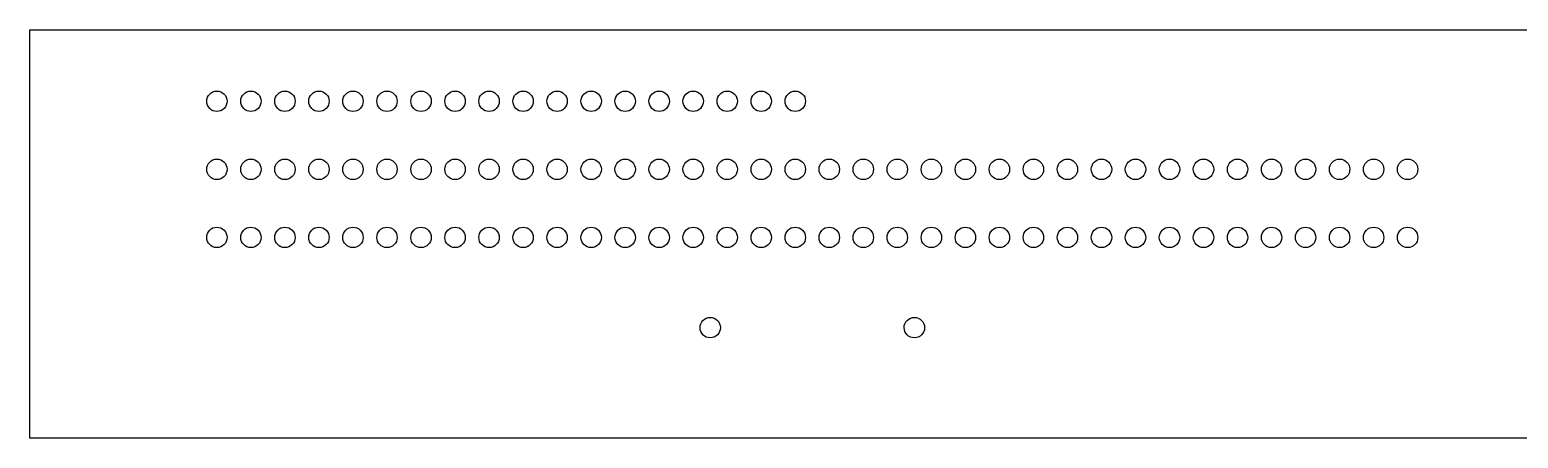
# Model space of a CAD drawing. Extents: x 0 to 900, y 0 to 120.
# Drawn here: x 0 to 437.5, y 0 to 120 of the extents above; entities that cross this region are included whole.
import ezdxf

# ---------------------------------------------------------------- set-up
doc = ezdxf.new("R2010")
doc.units = 0
doc.layers.add('Layer_1', color=7, linetype='CONTINUOUS')

msp = doc.modelspace()

# ---------------------------------------------------------------- linework, layer by layer
at = {"layer": 'Layer_1', "color": 7}
for points in [[(0.000008, 120.000003), (899.999986, 120.000003), (899.999986, 0.000006), (0.000008, 0.000006), (0.000008, 120.000003)], [(57.999997, 98.999991), (57.999997, 98.999991)], [(67.999999, 98.999991), (67.999999, 98.999991)], [(78.000005, 98.999991), (78.000005, 98.999991)], [(87.999996, 98.999991), (87.999996, 98.999991)], [(98.000007, 98.999991), (98.000007, 98.999991)], [(107.999998, 98.999991), (107.999998, 98.999991)], [(118.00001, 98.999991), (118.00001, 98.999991)], [(128.000001, 98.999991), (128.000001, 98.999991)], [(138.000012, 98.999991), (138.000012, 98.999991)], [(148.000003, 98.999991), (148.000003, 98.999991)], [(158.000014, 98.999991), (158.000014, 98.999991)], [(168.000005, 98.999991), (168.000005, 98.999991)], [(178.000017, 98.999991), (178.000017, 98.999991)], [(188.000008, 98.999991), (188.000008, 98.999991)], [(198.000019, 98.999991), (198.000019, 98.999991)], [(208.00001, 98.999991), (208.00001, 98.999991)], [(218.000021, 98.999991), (218.000021, 98.999991)], [(228.000029, 98.999991), (228.000029, 98.999991)], [(57.999997, 78.999989), (57.999997, 78.999989)], [(67.999999, 78.999989), (67.999999, 78.999989)], [(78.000005, 78.999989), (78.000005, 78.999989)], [(87.999996, 78.999989), (87.999996, 78.999989)], [(98.000007, 78.999989), (98.000007, 78.999989)], [(107.999998, 78.999989), (107.999998, 78.999989)], [(118.00001, 78.999989), (118.00001, 78.999989)], [(128.000001, 78.999989), (128.000001, 78.999989)], [(138.000012, 78.999989), (138.000012, 78.999989)], [(148.000003, 78.999989), (148.000003, 78.999989)], [(158.000014, 78.999989), (158.000014, 78.999989)], [(168.000005, 78.999989), (168.000005, 78.999989)], [(178.000017, 78.999989), (178.000017, 78.999989)], [(188.000008, 78.999989), (188.000008, 78.999989)], [(198.000019, 78.999989), (198.000019, 78.999989)], [(208.00001, 78.999989), (208.00001, 78.999989)], [(218.000021, 78.999989), (218.000021, 78.999989)], [(228.000029, 78.999989), (228.000029, 78.999989)], [(238.00004, 78.999989), (238.00004, 78.999989)], [(248.000049, 78.999989), (248.000049, 78.999989)], [(258.000043, 78.999989), (258.000043, 78.999989)], [(268.000051, 78.999989), (268.000051, 78.999989)], [(278.000045, 78.999989), (278.000045, 78.999989)], [(288.000045, 78.999989), (288.000045, 78.999989)], [(298.000053, 78.999989), (298.000053, 78.999989)], [(308.000061, 78.999989), (308.000061, 78.999989)], [(318.00007, 78.999989), (318.00007, 78.999989)], [(328.000078, 78.999989), (328.000078, 78.999989)], [(338.000058, 78.999989), (338.000058, 78.999989)], [(348.000066, 78.999989), (348.000066, 78.999989)], [(358.000046, 78.999989), (358.000046, 78.999989)], [(368.000054, 78.999989), (368.000054, 78.999989)], [(378.000062, 78.999989), (378.000062, 78.999989)], [(388.000071, 78.999989), (388.000071, 78.999989)], [(398.000079, 78.999989), (398.000079, 78.999989)], [(408.000087, 78.999989), (408.000087, 78.999989)], [(57.999997, 58.999987), (57.999997, 58.999987)], [(67.999999, 58.999987), (67.999999, 58.999987)], [(78.000005, 58.999987), (78.000005, 58.999987)], [(87.999996, 58.999987), (87.999996, 58.999987)], [(98.000007, 58.999987), (98.000007, 58.999987)], [(107.999998, 58.999987), (107.999998, 58.999987)], [(118.00001, 58.999987), (118.00001, 58.999987)], [(128.000001, 58.999987), (128.000001, 58.999987)], [(138.000012, 58.999987), (138.000012, 58.999987)], [(148.000003, 58.999987), (148.000003, 58.999987)], [(158.000014, 58.999987), (158.000014, 58.999987)], [(168.000005, 58.999987), (168.000005, 58.999987)], [(178.000017, 58.999987), (178.000017, 58.999987)], [(188.000008, 58.999987), (188.000008, 58.999987)], [(198.000019, 58.999987), (198.000019, 58.999987)], [(208.00001, 58.999987), (208.00001, 58.999987)], [(218.000021, 58.999987), (218.000021, 58.999987)], [(228.000029, 58.999987), (228.000029, 58.999987)], [(238.00004, 58.999987), (238.00004, 58.999987)], [(248.000049, 58.999987), (248.000049, 58.999987)], [(258.000043, 58.999987), (258.000043, 58.999987)], [(268.000051, 58.999987), (268.000051, 58.999987)], [(278.000045, 58.999987), (278.000045, 58.999987)], [(288.000045, 58.999987), (288.000045, 58.999987)], [(298.000053, 58.999987), (298.000053, 58.999987)], [(308.000061, 58.999987), (308.000061, 58.999987)], [(318.00007, 58.999987), (318.00007, 58.999987)], [(328.000078, 58.999987), (328.000078, 58.999987)], [(338.000058, 58.999987), (338.000058, 58.999987)], [(348.000066, 58.999987), (348.000066, 58.999987)], [(358.000046, 58.999987), (358.000046, 58.999987)], [(368.000054, 58.999987), (368.000054, 58.999987)], [(378.000062, 58.999987), (378.000062, 58.999987)], [(388.000071, 58.999987), (388.000071, 58.999987)], [(398.000079, 58.999987), (398.000079, 58.999987)], [(408.000087, 58.999987), (408.000087, 58.999987)], [(202.999989, 32.494282), (202.999989, 32.494282)], [(262.999996, 32.494282), (262.999996, 32.494282)]]:
    msp.add_lwpolyline(points, close=True, dxfattribs=at)
for points in [[(51.999998, 98.999991), (51.999998, 100.656845), (53.343143, 101.999991), (54.999997, 101.999991)], [(54.999997, 101.999991), (56.656851, 101.999991), (57.999997, 100.656845), (57.999997, 98.999991)], [(62, 98.999991), (62, 100.656845), (63.343146, 101.999991), (65, 101.999991)], [(65, 101.999991), (66.656854, 101.999991), (67.999999, 100.656845), (67.999999, 98.999991)], [(72.000006, 98.999991), (72.000006, 100.656845), (73.343151, 101.999991), (75.000005, 101.999991)], [(75.000005, 101.999991), (76.656859, 101.999991), (78.000005, 100.656845), (78.000005, 98.999991)], [(81.999997, 98.999991), (81.999997, 100.656845), (83.343143, 101.999991), (84.999997, 101.999991)], [(84.999997, 101.999991), (86.65685, 101.999991), (87.999996, 100.656845), (87.999996, 98.999991)], [(92.000008, 98.999991), (92.000008, 100.656845), (93.343154, 101.999991), (95.000008, 101.999991)], [(95.000008, 101.999991), (96.656862, 101.999991), (98.000007, 100.656845), (98.000007, 98.999991)], [(101.999999, 98.999991), (101.999999, 100.656845), (103.343145, 101.999991), (104.999999, 101.999991)], [(104.999999, 101.999991), (106.656853, 101.999991), (107.999998, 100.656845), (107.999998, 98.999991)], [(112.00001, 98.999991), (112.00001, 100.656845), (113.343156, 101.999991), (115.00001, 101.999991)], [(115.00001, 101.999991), (116.656864, 101.999991), (118.000009, 100.656845), (118.00001, 98.999991)], [(122.000002, 98.999991), (122.000002, 100.656845), (123.343147, 101.999991), (125.000001, 101.999991)], [(125.000001, 101.999991), (126.656855, 101.999991), (128.000001, 100.656845), (128.000001, 98.999991)], [(132.000013, 98.999991), (132.000013, 100.656845), (133.343158, 101.999991), (135.000012, 101.999991)], [(135.000012, 101.999991), (136.656866, 101.999991), (138.000012, 100.656845), (138.000012, 98.999991)], [(142.000004, 98.999991), (142.000004, 100.656845), (143.34315, 101.999991), (145.000004, 101.999991)], [(145.000004, 101.999991), (146.656857, 101.999991), (148.000003, 100.656845), (148.000003, 98.999991)], [(152.000015, 98.999991), (152.000015, 100.656845), (153.343161, 101.999991), (155.000015, 101.999991)], [(155.000015, 101.999991), (156.656869, 101.999991), (158.000014, 100.656845), (158.000014, 98.999991)], [(162.000006, 98.999991), (162.000006, 100.656845), (163.343152, 101.999991), (165.000006, 101.999991)], [(165.000006, 101.999991), (166.65686, 101.999991), (168.000005, 100.656845), (168.000005, 98.999991)], [(172.000017, 98.999991), (172.000017, 100.656845), (173.343163, 101.999991), (175.000017, 101.999991)], [(175.000017, 101.999991), (176.656871, 101.999991), (178.000016, 100.656845), (178.000017, 98.999991)], [(182.000009, 98.999991), (182.000009, 100.656845), (183.343154, 101.999991), (185.000008, 101.999991)], [(185.000008, 101.999991), (186.656862, 101.999991), (188.000008, 100.656845), (188.000008, 98.999991)], [(192.00002, 98.999991), (192.00002, 100.656845), (193.343165, 101.999991), (195.000019, 101.999991)], [(195.000019, 101.999991), (196.656873, 101.999991), (198.000019, 100.656845), (198.000019, 98.999991)], [(202.000011, 98.999991), (202.000011, 100.656845), (203.343157, 101.999991), (205.000011, 101.999991)], [(205.000011, 101.999991), (206.656864, 101.999991), (208.00001, 100.656845), (208.00001, 98.999991)], [(212.000022, 98.999991), (212.000022, 100.656845), (213.343168, 101.999991), (215.000022, 101.999991)], [(215.000022, 101.999991), (216.656876, 101.999991), (218.000021, 100.656845), (218.000021, 98.999991)], [(222.00003, 98.999991), (222.00003, 100.656845), (223.343176, 101.999991), (225.00003, 101.999991)], [(225.00003, 101.999991), (226.656884, 101.999991), (228.000029, 100.656845), (228.000029, 98.999991)], [(54.999997, 95.999992), (53.343143, 95.999992), (51.999998, 97.343137), (51.999998, 98.999991)], [(57.999997, 98.999991), (57.999997, 97.343137), (56.656851, 95.999992), (54.999997, 95.999992)], [(65, 95.999992), (63.343146, 95.999992), (62, 97.343137), (62, 98.999991)], [(67.999999, 98.999991), (67.999999, 97.343137), (66.656854, 95.999992), (65, 95.999992)], [(75.000005, 95.999992), (73.343151, 95.999992), (72.000006, 97.343137), (72.000006, 98.999991)], [(78.000005, 98.999991), (78.000005, 97.343137), (76.656859, 95.999992), (75.000005, 95.999992)], [(84.999997, 95.999992), (83.343143, 95.999992), (81.999997, 97.343137), (81.999997, 98.999991)], [(87.999996, 98.999991), (87.999996, 97.343137), (86.65685, 95.999992), (84.999997, 95.999992)], [(95.000008, 95.999992), (93.343154, 95.999992), (92.000008, 97.343137), (92.000008, 98.999991)], [(98.000007, 98.999991), (98.000007, 97.343137), (96.656862, 95.999992), (95.000008, 95.999992)], [(104.999999, 95.999992), (103.343145, 95.999992), (101.999999, 97.343137), (101.999999, 98.999991)], [(107.999998, 98.999991), (107.999998, 97.343137), (106.656853, 95.999992), (104.999999, 95.999992)], [(115.00001, 95.999992), (113.343156, 95.999992), (112.00001, 97.343137), (112.00001, 98.999991)], [(118.00001, 98.999991), (118.000009, 97.343137), (116.656864, 95.999992), (115.00001, 95.999992)], [(125.000001, 95.999992), (123.343147, 95.999992), (122.000002, 97.343137), (122.000002, 98.999991)], [(128.000001, 98.999991), (128.000001, 97.343137), (126.656855, 95.999992), (125.000001, 95.999992)], [(135.000012, 95.999992), (133.343158, 95.999992), (132.000013, 97.343137), (132.000013, 98.999991)], [(138.000012, 98.999991), (138.000012, 97.343137), (136.656866, 95.999992), (135.000012, 95.999992)], [(145.000004, 95.999992), (143.34315, 95.999992), (142.000004, 97.343137), (142.000004, 98.999991)], [(148.000003, 98.999991), (148.000003, 97.343137), (146.656857, 95.999992), (145.000004, 95.999992)], [(155.000015, 95.999992), (153.343161, 95.999992), (152.000015, 97.343137), (152.000015, 98.999991)], [(158.000014, 98.999991), (158.000014, 97.343137), (156.656869, 95.999992), (155.000015, 95.999992)], [(165.000006, 95.999992), (163.343152, 95.999992), (162.000006, 97.343137), (162.000006, 98.999991)], [(168.000005, 98.999991), (168.000005, 97.343137), (166.65686, 95.999992), (165.000006, 95.999992)], [(175.000017, 95.999992), (173.343163, 95.999992), (172.000017, 97.343137), (172.000017, 98.999991)], [(178.000017, 98.999991), (178.000016, 97.343137), (176.656871, 95.999992), (175.000017, 95.999992)], [(185.000008, 95.999992), (183.343154, 95.999992), (182.000009, 97.343137), (182.000009, 98.999991)], [(188.000008, 98.999991), (188.000008, 97.343137), (186.656862, 95.999992), (185.000008, 95.999992)], [(195.000019, 95.999992), (193.343165, 95.999992), (192.00002, 97.343137), (192.00002, 98.999991)], [(198.000019, 98.999991), (198.000019, 97.343137), (196.656873, 95.999992), (195.000019, 95.999992)], [(205.000011, 95.999992), (203.343157, 95.999992), (202.000011, 97.343137), (202.000011, 98.999991)], [(208.00001, 98.999991), (208.00001, 97.343137), (206.656864, 95.999992), (205.000011, 95.999992)], [(215.000022, 95.999992), (213.343168, 95.999992), (212.000022, 97.343137), (212.000022, 98.999991)], [(218.000021, 98.999991), (218.000021, 97.343137), (216.656876, 95.999992), (215.000022, 95.999992)], [(225.00003, 95.999992), (223.343176, 95.999992), (222.00003, 97.343137), (222.00003, 98.999991)], [(228.000029, 98.999991), (228.000029, 97.343137), (226.656884, 95.999992), (225.00003, 95.999992)], [(51.999998, 78.999989), (51.999998, 80.656843), (53.343143, 81.999988), (54.999997, 81.999989)], [(54.999997, 75.999989), (53.343143, 75.999989), (51.999998, 77.343135), (51.999998, 78.999989)], [(54.999997, 81.999989), (56.656851, 81.999988), (57.999997, 80.656843), (57.999997, 78.999989)], [(57.999997, 78.999989), (57.999997, 77.343135), (56.656851, 75.999989), (54.999997, 75.999989)], [(62, 78.999989), (62, 80.656843), (63.343146, 81.999988), (65, 81.999989)], [(65, 75.999989), (63.343146, 75.999989), (62, 77.343135), (62, 78.999989)], [(65, 81.999989), (66.656854, 81.999988), (67.999999, 80.656843), (67.999999, 78.999989)], [(67.999999, 78.999989), (67.999999, 77.343135), (66.656854, 75.999989), (65, 75.999989)], [(72.000006, 78.999989), (72.000006, 80.656843), (73.343151, 81.999988), (75.000005, 81.999989)], [(75.000005, 75.999989), (73.343151, 75.999989), (72.000006, 77.343135), (72.000006, 78.999989)], [(75.000005, 81.999989), (76.656859, 81.999988), (78.000005, 80.656843), (78.000005, 78.999989)], [(78.000005, 78.999989), (78.000005, 77.343135), (76.656859, 75.999989), (75.000005, 75.999989)], [(81.999997, 78.999989), (81.999997, 80.656843), (83.343143, 81.999988), (84.999997, 81.999989)], [(84.999997, 75.999989), (83.343143, 75.999989), (81.999997, 77.343135), (81.999997, 78.999989)], [(84.999997, 81.999989), (86.65685, 81.999988), (87.999996, 80.656843), (87.999996, 78.999989)], [(87.999996, 78.999989), (87.999996, 77.343135), (86.65685, 75.999989), (84.999997, 75.999989)], [(92.000008, 78.999989), (92.000008, 80.656843), (93.343154, 81.999988), (95.000008, 81.999989)], [(95.000008, 75.999989), (93.343154, 75.999989), (92.000008, 77.343135), (92.000008, 78.999989)], [(95.000008, 81.999989), (96.656862, 81.999988), (98.000007, 80.656843), (98.000007, 78.999989)], [(98.000007, 78.999989), (98.000007, 77.343135), (96.656862, 75.999989), (95.000008, 75.999989)], [(101.999999, 78.999989), (101.999999, 80.656843), (103.343145, 81.999988), (104.999999, 81.999989)], [(104.999999, 75.999989), (103.343145, 75.999989), (101.999999, 77.343135), (101.999999, 78.999989)], [(104.999999, 81.999989), (106.656853, 81.999988), (107.999998, 80.656843), (107.999998, 78.999989)], [(107.999998, 78.999989), (107.999998, 77.343135), (106.656853, 75.999989), (104.999999, 75.999989)], [(112.00001, 78.999989), (112.00001, 80.656843), (113.343156, 81.999988), (115.00001, 81.999989)], [(115.00001, 75.999989), (113.343156, 75.999989), (112.00001, 77.343135), (112.00001, 78.999989)], [(115.00001, 81.999989), (116.656864, 81.999988), (118.000009, 80.656843), (118.00001, 78.999989)], [(118.00001, 78.999989), (118.000009, 77.343135), (116.656864, 75.999989), (115.00001, 75.999989)], [(122.000002, 78.999989), (122.000002, 80.656843), (123.343147, 81.999988), (125.000001, 81.999989)], [(125.000001, 75.999989), (123.343147, 75.999989), (122.000002, 77.343135), (122.000002, 78.999989)], [(125.000001, 81.999989), (126.656855, 81.999988), (128.000001, 80.656843), (128.000001, 78.999989)], [(128.000001, 78.999989), (128.000001, 77.343135), (126.656855, 75.999989), (125.000001, 75.999989)], [(132.000013, 78.999989), (132.000013, 80.656843), (133.343158, 81.999988), (135.000012, 81.999989)], [(135.000012, 75.999989), (133.343158, 75.999989), (132.000013, 77.343135), (132.000013, 78.999989)], [(135.000012, 81.999989), (136.656866, 81.999988), (138.000012, 80.656843), (138.000012, 78.999989)], [(138.000012, 78.999989), (138.000012, 77.343135), (136.656866, 75.999989), (135.000012, 75.999989)], [(142.000004, 78.999989), (142.000004, 80.656843), (143.34315, 81.999988), (145.000004, 81.999989)], [(145.000004, 75.999989), (143.34315, 75.999989), (142.000004, 77.343135), (142.000004, 78.999989)], [(145.000004, 81.999989), (146.656857, 81.999988), (148.000003, 80.656843), (148.000003, 78.999989)], [(148.000003, 78.999989), (148.000003, 77.343135), (146.656857, 75.999989), (145.000004, 75.999989)], [(152.000015, 78.999989), (152.000015, 80.656843), (153.343161, 81.999988), (155.000015, 81.999989)], [(155.000015, 75.999989), (153.343161, 75.999989), (152.000015, 77.343135), (152.000015, 78.999989)], [(155.000015, 81.999989), (156.656869, 81.999988), (158.000014, 80.656843), (158.000014, 78.999989)], [(158.000014, 78.999989), (158.000014, 77.343135), (156.656869, 75.999989), (155.000015, 75.999989)], [(162.000006, 78.999989), (162.000006, 80.656843), (163.343152, 81.999988), (165.000006, 81.999989)], [(165.000006, 75.999989), (163.343152, 75.999989), (162.000006, 77.343135), (162.000006, 78.999989)], [(165.000006, 81.999989), (166.65686, 81.999988), (168.000005, 80.656843), (168.000005, 78.999989)], [(168.000005, 78.999989), (168.000005, 77.343135), (166.65686, 75.999989), (165.000006, 75.999989)], [(172.000017, 78.999989), (172.000017, 80.656843), (173.343163, 81.999988), (175.000017, 81.999989)], [(175.000017, 75.999989), (173.343163, 75.999989), (172.000017, 77.343135), (172.000017, 78.999989)], [(175.000017, 81.999989), (176.656871, 81.999988), (178.000016, 80.656843), (178.000017, 78.999989)], [(178.000017, 78.999989), (178.000016, 77.343135), (176.656871, 75.999989), (175.000017, 75.999989)], [(182.000009, 78.999989), (182.000009, 80.656843), (183.343154, 81.999988), (185.000008, 81.999989)], [(185.000008, 75.999989), (183.343154, 75.999989), (182.000009, 77.343135), (182.000009, 78.999989)], [(185.000008, 81.999989), (186.656862, 81.999988), (188.000008, 80.656843), (188.000008, 78.999989)], [(188.000008, 78.999989), (188.000008, 77.343135), (186.656862, 75.999989), (185.000008, 75.999989)], [(192.00002, 78.999989), (192.00002, 80.656843), (193.343165, 81.999988), (195.000019, 81.999989)], [(195.000019, 75.999989), (193.343165, 75.999989), (192.00002, 77.343135), (192.00002, 78.999989)], [(195.000019, 81.999989), (196.656873, 81.999988), (198.000019, 80.656843), (198.000019, 78.999989)], [(198.000019, 78.999989), (198.000019, 77.343135), (196.656873, 75.999989), (195.000019, 75.999989)], [(202.000011, 78.999989), (202.000011, 80.656843), (203.343157, 81.999988), (205.000011, 81.999989)], [(205.000011, 75.999989), (203.343157, 75.999989), (202.000011, 77.343135), (202.000011, 78.999989)], [(205.000011, 81.999989), (206.656864, 81.999988), (208.00001, 80.656843), (208.00001, 78.999989)], [(208.00001, 78.999989), (208.00001, 77.343135), (206.656864, 75.999989), (205.000011, 75.999989)], [(212.000022, 78.999989), (212.000022, 80.656843), (213.343168, 81.999988), (215.000022, 81.999989)], [(215.000022, 75.999989), (213.343168, 75.999989), (212.000022, 77.343135), (212.000022, 78.999989)], [(215.000022, 81.999989), (216.656876, 81.999988), (218.000021, 80.656843), (218.000021, 78.999989)], [(218.000021, 78.999989), (218.000021, 77.343135), (216.656876, 75.999989), (215.000022, 75.999989)], [(222.00003, 78.999989), (222.00003, 80.656843), (223.343176, 81.999988), (225.00003, 81.999989)], [(225.00003, 75.999989), (223.343176, 75.999989), (222.00003, 77.343135), (222.00003, 78.999989)], [(225.00003, 81.999989), (226.656884, 81.999988), (228.000029, 80.656843), (228.000029, 78.999989)], [(228.000029, 78.999989), (228.000029, 77.343135), (226.656884, 75.999989), (225.00003, 75.999989)], [(232.000041, 78.999989), (232.000041, 80.656843), (233.343187, 81.999988), (235.000041, 81.999989)], [(235.000041, 75.999989), (233.343187, 75.999989), (232.000041, 77.343135), (232.000041, 78.999989)], [(235.000041, 81.999989), (236.656895, 81.999988), (238.00004, 80.656843), (238.00004, 78.999989)], [(238.00004, 78.999989), (238.00004, 77.343135), (236.656895, 75.999989), (235.000041, 75.999989)], [(242.000049, 78.999989), (242.00005, 80.656843), (243.343195, 81.999988), (245.000049, 81.999989)], [(245.000049, 75.999989), (243.343195, 75.999989), (242.00005, 77.343135), (242.000049, 78.999989)], [(245.000049, 81.999989), (246.656903, 81.999988), (248.000049, 80.656843), (248.000049, 78.999989)], [(248.000049, 78.999989), (248.000049, 77.343135), (246.656903, 75.999989), (245.000049, 75.999989)], [(252.000044, 78.999989), (252.000044, 80.656843), (253.343189, 81.999988), (255.000043, 81.999989)], [(255.000043, 75.999989), (253.343189, 75.999989), (252.000044, 77.343135), (252.000044, 78.999989)], [(255.000043, 81.999989), (256.656897, 81.999988), (258.000043, 80.656843), (258.000043, 78.999989)], [(258.000043, 78.999989), (258.000043, 77.343135), (256.656897, 75.999989), (255.000043, 75.999989)], [(262.000052, 78.999989), (262.000052, 80.656843), (263.343197, 81.999988), (265.000051, 81.999989)], [(265.000051, 75.999989), (263.343197, 75.999989), (262.000052, 77.343135), (262.000052, 78.999989)], [(265.000051, 81.999989), (266.656905, 81.999988), (268.000051, 80.656843), (268.000051, 78.999989)], [(268.000051, 78.999989), (268.000051, 77.343135), (266.656905, 75.999989), (265.000051, 75.999989)], [(272.000046, 78.999989), (272.000046, 80.656843), (273.343192, 81.999988), (275.000045, 81.999989)], [(275.000045, 75.999989), (273.343192, 75.999989), (272.000046, 77.343135), (272.000046, 78.999989)], [(275.000045, 81.999989), (276.656899, 81.999988), (278.000045, 80.656843), (278.000045, 78.999989)], [(278.000045, 78.999989), (278.000045, 77.343135), (276.656899, 75.999989), (275.000045, 75.999989)], [(282.000054, 78.999989), (282.000054, 80.656842), (283.343198, 81.999987), (285.000051, 81.999989)], [(285.000051, 75.999989), (283.343198, 75.999991), (282.000054, 77.343136), (282.000054, 78.999989)], [(285.000051, 81.999989), (286.656903, 81.999985), (288.000045, 80.656841), (288.000045, 78.999989)], [(288.000045, 78.999989), (288.000045, 77.343137), (286.656903, 75.999992), (285.000051, 75.999989)], [(292.000037, 78.999989), (292.000037, 79.795642), (292.316111, 80.558707), (292.878725, 81.121317)], [(292.878725, 76.878661), (292.316111, 77.441271), (292.000037, 78.204336), (292.000037, 78.999989)], [(292.878725, 81.121317), (293.441338, 81.683927), (294.204406, 81.999994), (295.000059, 81.999989)], [(295.000059, 81.999989), (296.656911, 81.999985), (298.000053, 80.656841), (298.000053, 78.999989)], [(298.000053, 78.999989), (298.000053, 77.343137), (296.656911, 75.999992), (295.000059, 75.999989)], [(302.000045, 78.999989), (302.000045, 79.795642), (302.316119, 80.558707), (302.878733, 81.121317)], [(302.878733, 76.878661), (302.316119, 77.441271), (302.000045, 78.204336), (302.000045, 78.999989)], [(302.878733, 81.121317), (303.441347, 81.683927), (304.204414, 81.999994), (305.000067, 81.999989)], [(305.000067, 81.999989), (306.656919, 81.999985), (308.000061, 80.656841), (308.000061, 78.999989)], [(308.000061, 78.999989), (308.000061, 77.343137), (306.656919, 75.999992), (305.000067, 75.999989)], [(312.000053, 78.999989), (312.000053, 79.795642), (312.316127, 80.558707), (312.878741, 81.121317)], [(312.878741, 76.878661), (312.316127, 77.441271), (312.000053, 78.204336), (312.000053, 78.999989)], [(312.878741, 81.121317), (313.441355, 81.683927), (314.204422, 81.999994), (315.000076, 81.999989)], [(315.000076, 81.999989), (316.656927, 81.999985), (318.000069, 80.656841), (318.00007, 78.999989)], [(318.00007, 78.999989), (318.000069, 77.343137), (316.656927, 75.999992), (315.000076, 75.999989)], [(322.00009, 78.999989), (322.00009, 80.656841), (323.343232, 81.999985), (325.000084, 81.999989)], [(325.000084, 75.999989), (323.343232, 75.999992), (322.00009, 77.343137), (322.00009, 78.999989)], [(325.000084, 81.999989), (326.656936, 81.999985), (328.000078, 80.656841), (328.000078, 78.999989)], [(328.000078, 78.999989), (328.000078, 77.343137), (326.656936, 75.999992), (325.000084, 75.999989)], [(332.000042, 78.999989), (332.000042, 79.795642), (332.316115, 80.558707), (332.878729, 81.121317)], [(332.878729, 76.878661), (332.316115, 77.441271), (332.000042, 78.204336), (332.000042, 78.999989)], [(332.878729, 81.121317), (333.441343, 81.683927), (334.204411, 81.999994), (335.000064, 81.999989)], [(335.000064, 81.999989), (336.656916, 81.999985), (338.000058, 80.656841), (338.000058, 78.999989)], [(338.000058, 78.999989), (338.000058, 77.343137), (336.656916, 75.999992), (335.000064, 75.999989)], [(342.00005, 78.999989), (342.00005, 79.795642), (342.316123, 80.558707), (342.878737, 81.121317)], [(342.878737, 76.878661), (342.316123, 77.441271), (342.00005, 78.204336), (342.00005, 78.999989)], [(342.878737, 81.121317), (343.441351, 81.683927), (344.204419, 81.999994), (345.000072, 81.999989)], [(345.000072, 81.999989), (346.656924, 81.999985), (348.000066, 80.656841), (348.000066, 78.999989)], [(348.000066, 78.999989), (348.000066, 77.343137), (346.656924, 75.999992), (345.000072, 75.999989)], [(352.00003, 78.999989), (352.00003, 80.656841), (353.343172, 81.999985), (355.000024, 81.999989)], [(355.000024, 75.999989), (353.343172, 75.999992), (352.00003, 77.343137), (352.00003, 78.999989)], [(355.000024, 81.999989), (355.795677, 81.999994), (356.558744, 81.683927), (357.121358, 81.121317)], [(357.121358, 81.121317), (357.683972, 80.558707), (358.000046, 79.795642), (358.000046, 78.999989)], [(358.000046, 78.999989), (358.000046, 78.204336), (357.683972, 77.441271), (357.121358, 76.878661)], [(362.000038, 78.999989), (362.000038, 79.795642), (362.316112, 80.558707), (362.878726, 81.121317)], [(362.878726, 76.878661), (362.316112, 77.441271), (362.000038, 78.204336), (362.000038, 78.999989)], [(362.878726, 81.121317), (363.44134, 81.683927), (364.204407, 81.999994), (365.00006, 81.999989)], [(365.00006, 81.999989), (366.656912, 81.999985), (368.000054, 80.656841), (368.000054, 78.999989)], [(368.000054, 78.999989), (368.000054, 77.343137), (366.656912, 75.999992), (365.00006, 75.999989)], [(372.000046, 78.999989), (372.000046, 79.795642), (372.31612, 80.558707), (372.878734, 81.121317)], [(372.878734, 76.878661), (372.31612, 77.441271), (372.000046, 78.204336), (372.000046, 78.999989)], [(372.878734, 81.121317), (373.441348, 81.683927), (374.204415, 81.999994), (375.000068, 81.999989)], [(375.000068, 81.999989), (376.65692, 81.999985), (378.000062, 80.656841), (378.000062, 78.999989)], [(378.000062, 78.999989), (378.000062, 77.343137), (376.65692, 75.999992), (375.000068, 75.999989)], [(382.000054, 78.999989), (382.000055, 79.795642), (382.316128, 80.558707), (382.878742, 81.121317)], [(382.878742, 76.878661), (382.316128, 77.441271), (382.000055, 78.204336), (382.000054, 78.999989)], [(382.878742, 81.121317), (383.441356, 81.683927), (384.204423, 81.999994), (385.000077, 81.999989)], [(385.000077, 81.999989), (386.656928, 81.999985), (388.000071, 80.656841), (388.000071, 78.999989)], [(388.000071, 78.999989), (388.000071, 77.343137), (386.656928, 75.999992), (385.000077, 75.999989)], [(392.000063, 78.999989), (392.000063, 79.795642), (392.316136, 80.558707), (392.87875, 81.121317)], [(392.87875, 76.878661), (392.316136, 77.441271), (392.000063, 78.204336), (392.000063, 78.999989)], [(392.87875, 81.121317), (393.441364, 81.683927), (394.204432, 81.999994), (395.000085, 81.999989)], [(395.000085, 81.999989), (396.656937, 81.999985), (398.000079, 80.656841), (398.000079, 78.999989)], [(398.000079, 78.999989), (398.000079, 77.343137), (396.656937, 75.999992), (395.000085, 75.999989)], [(402.000099, 78.999989), (402.000099, 80.656841), (403.343241, 81.999985), (405.000093, 81.999989)], [(405.000093, 75.999989), (403.343241, 75.999992), (402.000099, 77.343137), (402.000099, 78.999989)], [(405.000093, 81.999989), (406.656945, 81.999985), (408.000087, 80.656841), (408.000087, 78.999989)], [(408.000087, 78.999989), (408.000087, 77.343137), (406.656945, 75.999992), (405.000093, 75.999989)], [(295.000059, 75.999989), (294.204406, 75.999983), (293.441338, 76.316051), (292.878725, 76.878661)], [(305.000067, 75.999989), (304.204414, 75.999983), (303.441347, 76.316051), (302.878733, 76.878661)], [(315.000076, 75.999989), (314.204422, 75.999983), (313.441355, 76.316051), (312.878741, 76.878661)], [(335.000064, 75.999989), (334.204411, 75.999983), (333.441343, 76.316051), (332.878729, 76.878661)], [(345.000072, 75.999989), (344.204419, 75.999983), (343.441351, 76.316051), (342.878737, 76.878661)], [(357.121358, 76.878661), (356.558744, 76.316051), (355.795677, 75.999983), (355.000024, 75.999989)], [(365.00006, 75.999989), (364.204407, 75.999983), (363.44134, 76.316051), (362.878726, 76.878661)], [(375.000068, 75.999989), (374.204415, 75.999983), (373.441348, 76.316051), (372.878734, 76.878661)], [(385.000077, 75.999989), (384.204423, 75.999983), (383.441356, 76.316051), (382.878742, 76.878661)], [(395.000085, 75.999989), (394.204432, 75.999983), (393.441364, 76.316051), (392.87875, 76.878661)], [(51.999998, 58.999987), (51.999998, 60.656841), (53.343143, 61.999986), (54.999997, 61.999986)], [(54.999997, 61.999986), (56.656851, 61.999986), (57.999997, 60.656841), (57.999997, 58.999987)], [(62, 58.999987), (62, 60.656841), (63.343146, 61.999986), (65, 61.999986)], [(65, 61.999986), (66.656854, 61.999986), (67.999999, 60.656841), (67.999999, 58.999987)], [(72.000006, 58.999987), (72.000006, 60.656841), (73.343151, 61.999986), (75.000005, 61.999986)], [(75.000005, 61.999986), (76.656859, 61.999986), (78.000005, 60.656841), (78.000005, 58.999987)], [(81.999997, 58.999987), (81.999997, 60.656841), (83.343143, 61.999986), (84.999997, 61.999986)], [(84.999997, 61.999986), (86.65685, 61.999986), (87.999996, 60.656841), (87.999996, 58.999987)], [(92.000008, 58.999987), (92.000008, 60.656841), (93.343154, 61.999986), (95.000008, 61.999986)], [(95.000008, 61.999986), (96.656862, 61.999986), (98.000007, 60.656841), (98.000007, 58.999987)], [(101.999999, 58.999987), (101.999999, 60.656841), (103.343145, 61.999986), (104.999999, 61.999986)], [(104.999999, 61.999986), (106.656853, 61.999986), (107.999998, 60.656841), (107.999998, 58.999987)], [(112.00001, 58.999987), (112.00001, 60.656841), (113.343156, 61.999986), (115.00001, 61.999986)], [(115.00001, 61.999986), (116.656864, 61.999986), (118.000009, 60.656841), (118.00001, 58.999987)], [(122.000002, 58.999987), (122.000002, 60.656841), (123.343147, 61.999986), (125.000001, 61.999986)], [(125.000001, 61.999986), (126.656855, 61.999986), (128.000001, 60.656841), (128.000001, 58.999987)], [(132.000013, 58.999987), (132.000013, 60.656841), (133.343158, 61.999986), (135.000012, 61.999986)], [(135.000012, 61.999986), (136.656866, 61.999986), (138.000012, 60.656841), (138.000012, 58.999987)], [(142.000004, 58.999987), (142.000004, 60.656841), (143.34315, 61.999986), (145.000004, 61.999986)], [(145.000004, 61.999986), (146.656857, 61.999986), (148.000003, 60.656841), (148.000003, 58.999987)], [(152.000015, 58.999987), (152.000015, 60.656841), (153.343161, 61.999986), (155.000015, 61.999986)], [(155.000015, 61.999986), (156.656869, 61.999986), (158.000014, 60.656841), (158.000014, 58.999987)], [(162.000006, 58.999987), (162.000006, 60.656841), (163.343152, 61.999986), (165.000006, 61.999986)], [(165.000006, 61.999986), (166.65686, 61.999986), (168.000005, 60.656841), (168.000005, 58.999987)], [(172.000017, 58.999987), (172.000017, 60.656841), (173.343163, 61.999986), (175.000017, 61.999986)], [(175.000017, 61.999986), (176.656871, 61.999986), (178.000016, 60.656841), (178.000017, 58.999987)], [(182.000009, 58.999987), (182.000009, 60.656841), (183.343154, 61.999986), (185.000008, 61.999986)], [(185.000008, 61.999986), (186.656862, 61.999986), (188.000008, 60.656841), (188.000008, 58.999987)], [(192.00002, 58.999987), (192.00002, 60.656841), (193.343165, 61.999986), (195.000019, 61.999986)], [(195.000019, 61.999986), (196.656873, 61.999986), (198.000019, 60.656841), (198.000019, 58.999987)], [(202.000011, 58.999987), (202.000011, 60.656841), (203.343157, 61.999986), (205.000011, 61.999986)], [(205.000011, 61.999986), (206.656864, 61.999986), (208.00001, 60.656841), (208.00001, 58.999987)], [(212.000022, 58.999987), (212.000022, 60.656841), (213.343168, 61.999986), (215.000022, 61.999986)], [(215.000022, 61.999986), (216.656876, 61.999986), (218.000021, 60.656841), (218.000021, 58.999987)], [(222.00003, 58.999987), (222.00003, 60.656841), (223.343176, 61.999986), (225.00003, 61.999986)], [(225.00003, 61.999986), (226.656884, 61.999986), (228.000029, 60.656841), (228.000029, 58.999987)], [(232.000041, 58.999987), (232.000041, 60.656841), (233.343187, 61.999986), (235.000041, 61.999986)], [(235.000041, 61.999986), (236.656895, 61.999986), (238.00004, 60.656841), (238.00004, 58.999987)], [(242.000049, 58.999987), (242.00005, 60.656841), (243.343195, 61.999986), (245.000049, 61.999986)], [(245.000049, 61.999986), (246.656903, 61.999986), (248.000049, 60.656841), (248.000049, 58.999987)], [(252.000044, 58.999987), (252.000044, 60.656841), (253.343189, 61.999986), (255.000043, 61.999986)], [(255.000043, 61.999986), (256.656897, 61.999986), (258.000043, 60.656841), (258.000043, 58.999987)], [(262.000052, 58.999987), (262.000052, 60.656841), (263.343197, 61.999986), (265.000051, 61.999986)], [(265.000051, 61.999986), (266.656905, 61.999986), (268.000051, 60.656841), (268.000051, 58.999987)], [(272.000046, 58.999987), (272.000046, 60.656841), (273.343192, 61.999986), (275.000045, 61.999986)], [(275.000045, 61.999986), (276.656899, 61.999986), (278.000045, 60.656841), (278.000045, 58.999987)], [(282.000054, 58.999987), (282.000054, 60.656839), (283.343198, 61.999984), (285.000051, 61.999986)], [(285.000051, 61.999986), (286.656903, 61.999983), (288.000045, 60.656838), (288.000045, 58.999987)], [(292.878725, 61.121315), (293.441338, 61.683924), (294.204406, 61.999992), (295.000059, 61.999986)], [(295.000059, 61.999986), (296.656911, 61.999983), (298.000053, 60.656838), (298.000053, 58.999987)], [(302.878733, 61.121315), (303.441347, 61.683924), (304.204414, 61.999992), (305.000067, 61.999986)], [(305.000067, 61.999986), (306.656919, 61.999983), (308.000061, 60.656838), (308.000061, 58.999987)], [(312.878741, 61.121315), (313.441355, 61.683924), (314.204422, 61.999992), (315.000076, 61.999986)], [(315.000076, 61.999986), (316.656927, 61.999983), (318.000069, 60.656838), (318.00007, 58.999987)], [(322.00009, 58.999987), (322.00009, 60.656838), (323.343232, 61.999983), (325.000084, 61.999986)], [(325.000084, 61.999986), (326.656936, 61.999983), (328.000078, 60.656838), (328.000078, 58.999987)], [(332.878729, 61.121315), (333.441343, 61.683924), (334.204411, 61.999992), (335.000064, 61.999986)], [(335.000064, 61.999986), (336.656916, 61.999983), (338.000058, 60.656838), (338.000058, 58.999987)], [(342.878737, 61.121315), (343.441351, 61.683924), (344.204419, 61.999992), (345.000072, 61.999986)], [(345.000072, 61.999986), (346.656924, 61.999983), (348.000066, 60.656838), (348.000066, 58.999987)], [(352.00003, 58.999987), (352.00003, 60.656838), (353.343172, 61.999983), (355.000024, 61.999986)], [(355.000024, 61.999986), (355.795677, 61.999992), (356.558744, 61.683924), (357.121358, 61.121315)], [(362.878726, 61.121315), (363.44134, 61.683924), (364.204407, 61.999992), (365.00006, 61.999986)], [(365.00006, 61.999986), (366.656912, 61.999983), (368.000054, 60.656838), (368.000054, 58.999987)], [(372.878734, 61.121315), (373.441348, 61.683924), (374.204415, 61.999992), (375.000068, 61.999986)], [(375.000068, 61.999986), (376.65692, 61.999983), (378.000062, 60.656838), (378.000062, 58.999987)], [(382.878742, 61.121315), (383.441356, 61.683924), (384.204423, 61.999992), (385.000077, 61.999986)], [(385.000077, 61.999986), (386.656928, 61.999983), (388.000071, 60.656838), (388.000071, 58.999987)], [(392.87875, 61.121315), (393.441364, 61.683924), (394.204432, 61.999992), (395.000085, 61.999986)], [(395.000085, 61.999986), (396.656937, 61.999983), (398.000079, 60.656838), (398.000079, 58.999987)], [(402.000099, 58.999987), (402.000099, 60.656838), (403.343241, 61.999983), (405.000093, 61.999986)], [(405.000093, 61.999986), (406.656945, 61.999983), (408.000087, 60.656838), (408.000087, 58.999987)], [(54.999997, 55.999987), (53.343143, 55.999987), (51.999998, 57.343133), (51.999998, 58.999987)], [(57.999997, 58.999987), (57.999997, 57.343133), (56.656851, 55.999987), (54.999997, 55.999987)], [(65, 55.999987), (63.343146, 55.999987), (62, 57.343133), (62, 58.999987)], [(67.999999, 58.999987), (67.999999, 57.343133), (66.656854, 55.999987), (65, 55.999987)], [(75.000005, 55.999987), (73.343151, 55.999987), (72.000006, 57.343133), (72.000006, 58.999987)], [(78.000005, 58.999987), (78.000005, 57.343133), (76.656859, 55.999987), (75.000005, 55.999987)], [(84.999997, 55.999987), (83.343143, 55.999987), (81.999997, 57.343133), (81.999997, 58.999987)], [(87.999996, 58.999987), (87.999996, 57.343133), (86.65685, 55.999987), (84.999997, 55.999987)], [(95.000008, 55.999987), (93.343154, 55.999987), (92.000008, 57.343133), (92.000008, 58.999987)], [(98.000007, 58.999987), (98.000007, 57.343133), (96.656862, 55.999987), (95.000008, 55.999987)], [(104.999999, 55.999987), (103.343145, 55.999987), (101.999999, 57.343133), (101.999999, 58.999987)], [(107.999998, 58.999987), (107.999998, 57.343133), (106.656853, 55.999987), (104.999999, 55.999987)], [(115.00001, 55.999987), (113.343156, 55.999987), (112.00001, 57.343133), (112.00001, 58.999987)], [(118.00001, 58.999987), (118.000009, 57.343133), (116.656864, 55.999987), (115.00001, 55.999987)], [(125.000001, 55.999987), (123.343147, 55.999987), (122.000002, 57.343133), (122.000002, 58.999987)], [(128.000001, 58.999987), (128.000001, 57.343133), (126.656855, 55.999987), (125.000001, 55.999987)], [(135.000012, 55.999987), (133.343158, 55.999987), (132.000013, 57.343133), (132.000013, 58.999987)], [(138.000012, 58.999987), (138.000012, 57.343133), (136.656866, 55.999987), (135.000012, 55.999987)], [(145.000004, 55.999987), (143.34315, 55.999987), (142.000004, 57.343133), (142.000004, 58.999987)], [(148.000003, 58.999987), (148.000003, 57.343133), (146.656857, 55.999987), (145.000004, 55.999987)], [(155.000015, 55.999987), (153.343161, 55.999987), (152.000015, 57.343133), (152.000015, 58.999987)], [(158.000014, 58.999987), (158.000014, 57.343133), (156.656869, 55.999987), (155.000015, 55.999987)], [(165.000006, 55.999987), (163.343152, 55.999987), (162.000006, 57.343133), (162.000006, 58.999987)], [(168.000005, 58.999987), (168.000005, 57.343133), (166.65686, 55.999987), (165.000006, 55.999987)], [(175.000017, 55.999987), (173.343163, 55.999987), (172.000017, 57.343133), (172.000017, 58.999987)], [(178.000017, 58.999987), (178.000016, 57.343133), (176.656871, 55.999987), (175.000017, 55.999987)], [(185.000008, 55.999987), (183.343154, 55.999987), (182.000009, 57.343133), (182.000009, 58.999987)], [(188.000008, 58.999987), (188.000008, 57.343133), (186.656862, 55.999987), (185.000008, 55.999987)], [(195.000019, 55.999987), (193.343165, 55.999987), (192.00002, 57.343133), (192.00002, 58.999987)], [(198.000019, 58.999987), (198.000019, 57.343133), (196.656873, 55.999987), (195.000019, 55.999987)], [(205.000011, 55.999987), (203.343157, 55.999987), (202.000011, 57.343133), (202.000011, 58.999987)], [(208.00001, 58.999987), (208.00001, 57.343133), (206.656864, 55.999987), (205.000011, 55.999987)], [(215.000022, 55.999987), (213.343168, 55.999987), (212.000022, 57.343133), (212.000022, 58.999987)], [(218.000021, 58.999987), (218.000021, 57.343133), (216.656876, 55.999987), (215.000022, 55.999987)], [(225.00003, 55.999987), (223.343176, 55.999987), (222.00003, 57.343133), (222.00003, 58.999987)], [(228.000029, 58.999987), (228.000029, 57.343133), (226.656884, 55.999987), (225.00003, 55.999987)], [(235.000041, 55.999987), (233.343187, 55.999987), (232.000041, 57.343133), (232.000041, 58.999987)], [(238.00004, 58.999987), (238.00004, 57.343133), (236.656895, 55.999987), (235.000041, 55.999987)], [(245.000049, 55.999987), (243.343195, 55.999987), (242.00005, 57.343133), (242.000049, 58.999987)], [(248.000049, 58.999987), (248.000049, 57.343133), (246.656903, 55.999987), (245.000049, 55.999987)], [(255.000043, 55.999987), (253.343189, 55.999987), (252.000044, 57.343133), (252.000044, 58.999987)], [(258.000043, 58.999987), (258.000043, 57.343133), (256.656897, 55.999987), (255.000043, 55.999987)], [(265.000051, 55.999987), (263.343197, 55.999987), (262.000052, 57.343133), (262.000052, 58.999987)], [(268.000051, 58.999987), (268.000051, 57.343133), (266.656905, 55.999987), (265.000051, 55.999987)], [(275.000045, 55.999987), (273.343192, 55.999987), (272.000046, 57.343133), (272.000046, 58.999987)], [(278.000045, 58.999987), (278.000045, 57.343133), (276.656899, 55.999987), (275.000045, 55.999987)], [(285.000051, 55.999987), (283.343198, 55.999989), (282.000054, 57.343134), (282.000054, 58.999987)], [(288.000045, 58.999987), (288.000045, 57.343135), (286.656903, 55.99999), (285.000051, 55.999987)], [(292.000037, 58.999987), (292.000037, 59.79564), (292.316111, 60.558705), (292.878725, 61.121315)], [(292.878725, 56.878659), (292.316111, 57.441268), (292.000037, 58.204333), (292.000037, 58.999987)], [(295.000059, 55.999987), (294.204406, 55.999981), (293.441338, 56.316049), (292.878725, 56.878659)], [(298.000053, 58.999987), (298.000053, 57.343135), (296.656911, 55.99999), (295.000059, 55.999987)], [(302.000045, 58.999987), (302.000045, 59.79564), (302.316119, 60.558705), (302.878733, 61.121315)], [(302.878733, 56.878659), (302.316119, 57.441268), (302.000045, 58.204333), (302.000045, 58.999987)], [(305.000067, 55.999987), (304.204414, 55.999981), (303.441347, 56.316049), (302.878733, 56.878659)], [(308.000061, 58.999987), (308.000061, 57.343135), (306.656919, 55.99999), (305.000067, 55.999987)], [(312.000053, 58.999987), (312.000053, 59.79564), (312.316127, 60.558705), (312.878741, 61.121315)], [(312.878741, 56.878659), (312.316127, 57.441268), (312.000053, 58.204333), (312.000053, 58.999987)], [(315.000076, 55.999987), (314.204422, 55.999981), (313.441355, 56.316049), (312.878741, 56.878659)], [(318.00007, 58.999987), (318.000069, 57.343135), (316.656927, 55.99999), (315.000076, 55.999987)], [(325.000084, 55.999987), (323.343232, 55.99999), (322.00009, 57.343135), (322.00009, 58.999987)], [(328.000078, 58.999987), (328.000078, 57.343135), (326.656936, 55.99999), (325.000084, 55.999987)], [(332.000042, 58.999987), (332.000042, 59.79564), (332.316115, 60.558705), (332.878729, 61.121315)], [(332.878729, 56.878659), (332.316115, 57.441268), (332.000042, 58.204333), (332.000042, 58.999987)], [(335.000064, 55.999987), (334.204411, 55.999981), (333.441343, 56.316049), (332.878729, 56.878659)], [(338.000058, 58.999987), (338.000058, 57.343135), (336.656916, 55.99999), (335.000064, 55.999987)], [(342.00005, 58.999987), (342.00005, 59.79564), (342.316123, 60.558705), (342.878737, 61.121315)], [(342.878737, 56.878659), (342.316123, 57.441268), (342.00005, 58.204333), (342.00005, 58.999987)], [(345.000072, 55.999987), (344.204419, 55.999981), (343.441351, 56.316049), (342.878737, 56.878659)], [(348.000066, 58.999987), (348.000066, 57.343135), (346.656924, 55.99999), (345.000072, 55.999987)], [(355.000024, 55.999987), (353.343172, 55.99999), (352.00003, 57.343135), (352.00003, 58.999987)], [(357.121358, 56.878659), (356.558744, 56.316049), (355.795677, 55.999981), (355.000024, 55.999987)], [(357.121358, 61.121315), (357.683972, 60.558705), (358.000046, 59.79564), (358.000046, 58.999987)], [(358.000046, 58.999987), (358.000046, 58.204333), (357.683972, 57.441268), (357.121358, 56.878659)], [(362.000038, 58.999987), (362.000038, 59.79564), (362.316112, 60.558705), (362.878726, 61.121315)], [(362.878726, 56.878659), (362.316112, 57.441268), (362.000038, 58.204333), (362.000038, 58.999987)], [(365.00006, 55.999987), (364.204407, 55.999981), (363.44134, 56.316049), (362.878726, 56.878659)], [(368.000054, 58.999987), (368.000054, 57.343135), (366.656912, 55.99999), (365.00006, 55.999987)], [(372.000046, 58.999987), (372.000046, 59.79564), (372.31612, 60.558705), (372.878734, 61.121315)], [(372.878734, 56.878659), (372.31612, 57.441268), (372.000046, 58.204333), (372.000046, 58.999987)], [(375.000068, 55.999987), (374.204415, 55.999981), (373.441348, 56.316049), (372.878734, 56.878659)], [(378.000062, 58.999987), (378.000062, 57.343135), (376.65692, 55.99999), (375.000068, 55.999987)], [(382.000054, 58.999987), (382.000055, 59.79564), (382.316128, 60.558705), (382.878742, 61.121315)], [(382.878742, 56.878659), (382.316128, 57.441268), (382.000055, 58.204333), (382.000054, 58.999987)], [(385.000077, 55.999987), (384.204423, 55.999981), (383.441356, 56.316049), (382.878742, 56.878659)], [(388.000071, 58.999987), (388.000071, 57.343135), (386.656928, 55.99999), (385.000077, 55.999987)], [(392.000063, 58.999987), (392.000063, 59.79564), (392.316136, 60.558705), (392.87875, 61.121315)], [(392.87875, 56.878659), (392.316136, 57.441268), (392.000063, 58.204333), (392.000063, 58.999987)], [(395.000085, 55.999987), (394.204432, 55.999981), (393.441364, 56.316049), (392.87875, 56.878659)], [(398.000079, 58.999987), (398.000079, 57.343135), (396.656937, 55.99999), (395.000085, 55.999987)], [(405.000093, 55.999987), (403.343241, 55.99999), (402.000099, 57.343135), (402.000099, 58.999987)], [(408.000087, 58.999987), (408.000087, 57.343135), (406.656945, 55.99999), (405.000093, 55.999987)], [(197.878668, 34.615604), (198.441278, 35.178214), (199.20434, 35.494285), (199.999989, 35.494285)], [(199.999989, 35.494285), (200.795639, 35.494285), (201.558701, 35.178214), (202.12131, 34.615604)], [(257.878675, 34.615604), (258.441285, 35.178214), (259.204347, 35.494285), (259.999996, 35.494285)], [(259.999996, 35.494285), (260.795646, 35.494285), (261.558708, 35.178214), (262.121317, 34.615604)], [(196.99999, 32.494282), (196.999989, 33.289932), (197.316059, 34.052994), (197.878668, 34.615604)], [(199.999989, 29.494283), (198.343135, 29.494283), (196.99999, 30.837428), (196.99999, 32.494282)], [(202.999989, 32.494282), (202.999989, 30.837428), (201.656843, 29.494283), (199.999989, 29.494283)], [(202.12131, 34.615604), (202.68392, 34.052994), (202.99999, 33.289932), (202.999989, 32.494282)], [(256.999997, 32.494282), (256.999996, 33.289932), (257.316066, 34.052994), (257.878675, 34.615604)], [(259.999996, 29.494283), (258.343142, 29.494283), (256.999997, 30.837428), (256.999997, 32.494282)], [(262.999996, 32.494282), (262.999996, 30.837428), (261.65685, 29.494283), (259.999996, 29.494283)], [(262.121317, 34.615604), (262.683927, 34.052994), (262.999997, 33.289932), (262.999996, 32.494282)]]:
    msp.add_open_spline(points, degree=3, dxfattribs=at)

doc.saveas('drawing.dxf')
